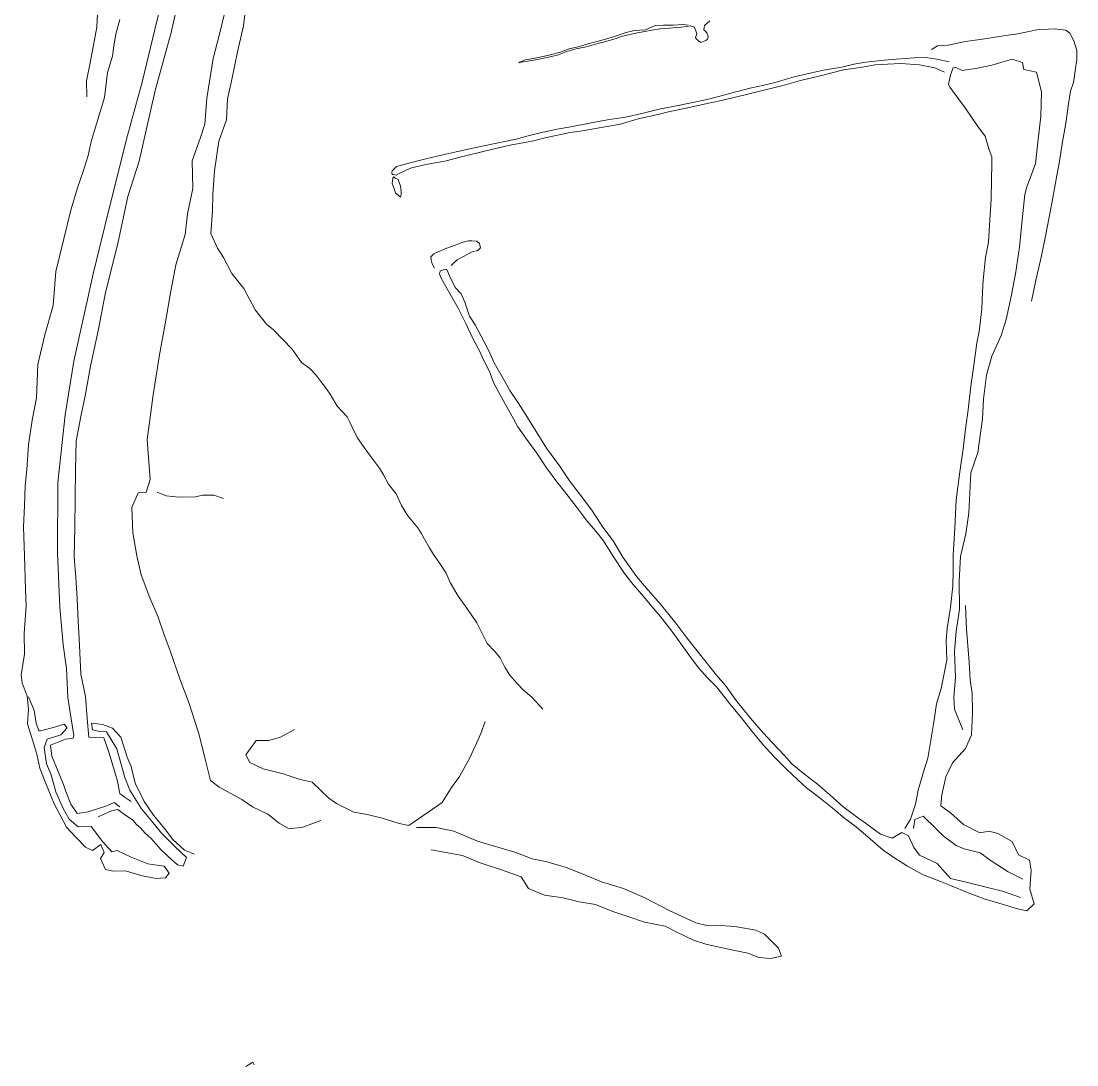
# Model space of a CAD drawing. Extents: x 683321 to 688873, y 7661944 to 7668387.
# Drawn here: x 687828.8 to 688066.7, y 7666614.6 to 7666849.9 of the extents above; entities that cross this region are included whole.
import ezdxf

# ---------------------------------------------------------------- set-up
doc = ezdxf.new("R2010")
doc.units = 0
doc.header["$MEASUREMENT"] = 0
doc.layers.add('01 CRESTA_Line', color=3, linetype='Continuous', lineweight=20)

msp = doc.modelspace()

# ---------------------------------------------------------------- linework, layer by layer
at = {"layer": '01 CRESTA_Line'}
for points in [[(687862.12, 7666861.08, 4263.63), (687858.92, 7666847.97, 4262.87), (687856.02, 7666836.08, 4262.18), (687852.77, 7666824.11, 4261.48), (687848.55, 7666807.3, 4260.5), (687844.99, 7666792.88, 4259.66), (687840.63, 7666773.26, 4258.33), (687838.7, 7666761.16, 4257.51), (687837.05, 7666745.86, 4256.52), (687836.93, 7666729.98, 4255.5), (687837.52, 7666717.81, 4254.72), (687838.22, 7666709.29, 4253.99), (687838.99, 7666703.95, 4253.52), (687839.33, 7666697.46, 4252.96), (687840.01, 7666692.64, 4252.55), (687840.67, 7666688.88, 4252.17), (687840.53, 7666688.28, 4252.92), (687838.8, 7666688.03, 4252.97), (687835.4, 7666686.67, 4252.99), (687835.72, 7666684.17, 4252.97), (687837.13, 7666680.76, 4252.93), (687838.28, 7666677.82, 4252.82), (687838.84, 7666676.22, 4252.77), (687840, 7666673.39, 4252.51), (687841.39, 7666671.28, 4252.47), (687843.83, 7666671.63, 4252.45), (687846.21, 7666672.38, 4252.51), (687848.08, 7666673.02, 4252.56), (687849.73, 7666673.77, 4252.5), (687850.99, 7666672.8, 4252.76)], [(687865.59, 7666860.71, 4263.73), (687862.59, 7666847.33, 4262.96), (687858.97, 7666834.23, 4262.2), (687855.36, 7666818.29, 4261.28), (687852.82, 7666810.32, 4260.81), (687850.53, 7666799.75, 4260.21), (687847.77, 7666788.7, 4259.18), (687846.19, 7666780.42, 4258.91), (687844.39, 7666772.13, 4258.34), (687843.23, 7666765.4, 4257.88), (687842.24, 7666760.76, 4257.56), (687841.14, 7666755.2, 4257.19), (687841.03, 7666748.66, 4256.75), (687840.98, 7666742.37, 4256.33), (687840.86, 7666735.63, 4255.86), (687840.69, 7666729.13, 4255.41), (687841.09, 7666724.45, 4255.09), (687841.37, 7666719.74, 4254.76), (687841.62, 7666714.71, 4254.41), (687841.94, 7666709.12, 4254.03), (687842.21, 7666702.67, 4253.52), (687843.29, 7666697.68, 4253.1), (687843.67, 7666692.72, 4252.68), (687843.99, 7666688.51, 4252.33), (687844.2, 7666688.5, 4252.66), (687845.6, 7666688.44, 4252.77), (687847.44, 7666688.35, 4252.68), (687848.64, 7666684.89, 4252.67), (687849.44, 7666682.1, 4252.74), (687850.46, 7666678.57, 4252.77), (687850.96, 7666676.12, 4252.73), (687851.01, 7666675.78, 4252.77), (687852.01, 7666675.05, 4252.71), (687853.56, 7666674.02, 4252.71)], [(687946.33, 7666694.81, 4271.23), (687943.89, 7666697.52, 4272.25), (687941.99, 7666699.09, 4273.1), (687940.45, 7666700.66, 4273.11), (687938.93, 7666702.49, 4273.17), (687937.8, 7666704.24, 4273.3), (687936.7, 7666706.35, 4272.69), (687935.54, 7666707.82, 4273.14), (687933.83, 7666709.6, 4273.36), (687932.34, 7666712.46, 4273.07), (687931.49, 7666714.29, 4273.11), (687930.19, 7666716.11, 4273.07), (687928.83, 7666718.1, 4273.02), (687927.26, 7666720.3, 4273.14), (687925.46, 7666723.38, 4273.08), (687924.53, 7666725.42, 4273.11), (687923.12, 7666727.65, 4273.09), (687921.69, 7666729.68, 4272.95), (687920.8, 7666731.19, 4273), (687919.66, 7666733.08, 4273.16), (687918.89, 7666734.45, 4272.92), (687918.19, 7666735.66, 4273.08), (687915.93, 7666738.37, 4273.43), (687914.51, 7666740.73, 4273.19), (687913.28, 7666743.3, 4273.3), (687911.59, 7666745.5, 4273.34), (687910.4, 7666747.64, 4273.21), (687909.5, 7666749.14, 4273.28), (687908.16, 7666750.88, 4273.4), (687906.93, 7666752.61, 4273.02), (687906.27, 7666753.5, 4273.14), (687904.62, 7666755.77, 4273.03), (687903.91, 7666757.25, 4273.08), (687902.83, 7666759.49, 4273.17), (687902.26, 7666760.67, 4273.24), (687900.02, 7666763.07, 4273.21), (687898.41, 7666765.8, 4273.48), (687897.39, 7666767.26, 4273.27), (687896.33, 7666768.67, 4273.14), (687895.2, 7666770.13, 4273.34), (687893.81, 7666771.54, 4273.28), (687891.94, 7666772.89, 4273.36), (687889.82, 7666775.93, 4273.14), (687885.61, 7666780.25, 4273.52), (687884.05, 7666781.55, 4273.53), (687881.54, 7666784.8, 4273.55), (687878.96, 7666789.61, 4273.75), (687876.26, 7666792.96, 4273.67), (687874.4, 7666796.59, 4273.45), (687873.05, 7666798.71, 4273.5), (687871.49, 7666802.01, 4273.28), (687871.92, 7666807.15, 4273.52), (687871.96, 7666810.8, 4273.59), (687872.38, 7666816.11, 4273.49), (687873.35, 7666822.77, 4273.92), (687875.08, 7666827.61, 4273.73), (687875.31, 7666832.34, 4273.79), (687876.18, 7666836.32, 4274.01), (687877.52, 7666842.95, 4273.84), (687878.87, 7666848.8, 4273.97), (687879.63, 7666854.94, 4274.01)], [(687846.02, 7666853.07, 4261.02), (687845.85, 7666848.5, 4261.04), (687845.07, 7666844.47, 4261.06), (687844.29, 7666840.44, 4261.08), (687843.51, 7666836.41, 4261.09), (687843.55, 7666832.83, 4260.26)], [(687874.61, 7666851.58, 4271.49), (687873.44, 7666846.89, 4271.59), (687872.08, 7666841.41, 4271.44), (687871.21, 7666836.28, 4271.92), (687870.63, 7666832.47, 4271.86), (687870.17, 7666826.66, 4272.34), (687869.1, 7666823.39, 4271.97), (687867.35, 7666818.35, 4271.53), (687867.45, 7666812.14, 4271.73), (687866.27, 7666806.42, 4271.91), (687865.75, 7666801.77, 4272.02), (687863.65, 7666794.9, 4271.71), (687862.35, 7666788.2, 4272.13), (687861.41, 7666782.5, 4272.07), (687859.95, 7666774.64, 4271.67), (687858.56, 7666765.61, 4271.74), (687857.18, 7666755.47, 4271.97), (687857.86, 7666746.57, 4271.93), (687856.92, 7666743.68, 4270.63), (687855.16, 7666743.57, 4269.08), (687853.69, 7666740.27, 4266.36), (687853.95, 7666734.55, 4265.09), (687854.82, 7666729.35, 4264.71), (687855.82, 7666725.04, 4264.55), (687857.77, 7666719.87, 4264.88), (687859.66, 7666715.55, 4264.95), (687860.93, 7666711.74, 4265.11), (687862.32, 7666707.94, 4265.16), (687864.51, 7666701.64, 4265.33), (687866.61, 7666696.11, 4265.35), (687868.41, 7666690.42, 4265.2), (687868.9, 7666689.04, 4265.14), (687870.3, 7666683.23, 4264.64), (687871.46, 7666678.74, 4264.98), (687873.43, 7666677.21, 4264.74), (687878.47, 7666674.41, 4264.99), (687880.93, 7666672.8, 4264.8), (687884.37, 7666671.12, 4264.79), (687886.9, 7666669.08, 4264.48), (687889.16, 7666667.85, 4265.04), (687892.25, 7666668.19, 4265.41), (687896.34, 7666669.69, 4265.67)], [(687851.03, 7666850.19, 4264.5), (687850.13, 7666846.9, 4264.34), (687849.65, 7666844.28, 4264.25), (687849.33, 7666841.96, 4264.21), (687848.2, 7666838.28, 4263.68), (687847.53, 7666832.66, 4263.47), (687845.85, 7666826.94, 4263.36), (687844.56, 7666822.76, 4262.96), (687843.88, 7666819.61, 4262.93), (687842.78, 7666815.96, 4262.81), (687841.48, 7666812.32, 4262.74), (687839.96, 7666807.25, 4261.8), (687838.4, 7666800.77, 4261.67), (687836.58, 7666793.45, 4261.11), (687835.96, 7666785.74, 4260.52), (687834.11, 7666779.13, 4260.24), (687832.55, 7666772.47, 4259.83), (687832.26, 7666764.99, 4258.95), (687831.24, 7666759.91, 4258.72), (687830.4, 7666754.36, 4258.28), (687830.09, 7666748.8, 4258.17), (687829.66, 7666745.1, 4257.72), (687829.49, 7666740.67, 4257.35), (687829.3, 7666735.89, 4256.74), (687829.55, 7666729.34, 4256.38), (687829.79, 7666721.86, 4255.82), (687829.91, 7666718.01, 4255.59), (687829.42, 7666711.88, 4254.94), (687829.5, 7666707.22, 4254.7), (687828.76, 7666702.57, 4254.26), (687829, 7666700.73, 4254.3), (687830.12, 7666697.74, 4254.03), (687830.43, 7666694.8, 4253.91), (687830.24, 7666691.51, 4253.65), (687831.57, 7666687.1, 4253.74), (687832.27, 7666684.63, 4253.85), (687832.99, 7666681.49, 4253.84), (687834.2, 7666678.42, 4253.74), (687836.19, 7666673.47, 4253.84), (687837.53, 7666670.94, 4253.86), (687838.97, 7666668.21, 4254.04), (687841.12, 7666665.98, 4254.2), (687843.28, 7666663.72, 4254.3), (687844.85, 7666662.97, 4254.45), (687846.72, 7666664.32, 4254.08), (687847.46, 7666662.5, 4255.22), (687846.69, 7666661.14, 4255.22), (687847.76, 7666658.66, 4255.55), (687849.42, 7666658.31, 4255.39), (687852.31, 7666658.35, 4255.83), (687855.71, 7666657.32, 4255.89), (687859.18, 7666656.63, 4256.05), (687861.33, 7666656.8, 4256.27), (687862.13, 7666657.81, 4256.55), (687861, 7666659.41, 4256.36), (687857.3, 7666659.97, 4256.08), (687853.58, 7666661.44, 4255.88), (687850.43, 7666662.92, 4255.63), (687849.21, 7666662.64, 4255.27), (687847.09, 7666664.96, 4254.31), (687844.53, 7666668.35, 4254.02), (687841.59, 7666668.26, 4254.04), (687839.63, 7666669.98, 4253.85), (687838.26, 7666672.41, 4253.74), (687836.58, 7666676.18, 4253.72), (687835.5, 7666679.99, 4253.73), (687834.49, 7666682.51, 4253.79), (687833.93, 7666686.18, 4253.64), (687834.63, 7666688.05, 4253.5), (687837.68, 7666689.03, 4253.5), (687839.14, 7666690.58, 4253.44), (687838.49, 7666691.43, 4253.44), (687836.28, 7666690.75, 4253.4), (687833.11, 7666689.89, 4253.54), (687832.76, 7666689.92, 4253.45), (687832.12, 7666691.64, 4253.45), (687831.68, 7666694.51, 4253.58), (687830.42, 7666697.61, 4253.83)], [(687984.01, 7666849.94, 4275.36), (687982.74, 7666848.88, 4275.35), (687982.6, 7666847.93, 4275.36), (687983.09, 7666847.52, 4275.36), (687983.38, 7666847.09, 4275.4), (687983.5, 7666846.74, 4275.47), (687983.57, 7666846.34, 4275.48), (687983.44, 7666845.82, 4275.5), (687983.11, 7666845.52, 4275.51), (687981.95, 7666845.01, 4275.51), (687981.46, 7666845.42, 4275.49), (687981.23, 7666845.61, 4275.45), (687981, 7666845.81, 4275.45), (687980.75, 7666846.2, 4275.44), (687981.07, 7666846.99, 4275.46), (687980.96, 7666847.19, 4275.37), (687980.52, 7666848.46, 4275.5), (687979.52, 7666848.77, 4275.51), (687978.86, 7666848.64, 4275.46), (687977.41, 7666848.49, 4275.38), (687974.91, 7666848.28, 4275.43), (687972.78, 7666848.1, 4275.35), (687970.93, 7666847.8, 4275.36), (687968.88, 7666847.43, 4275.28), (687966.95, 7666847.04, 4275.33), (687963.98, 7666846.37, 4274.99), (687963.29, 7666846.13, 4274.8), (687961.37, 7666845.47, 4274.53), (687958.22, 7666844.65, 4274.13), (687956.08, 7666844.1, 4273.84), (687953.89, 7666843.62, 4273.55), (687951.73, 7666842.98, 4273.25), (687949.87, 7666842.28, 4272.98), (687948.03, 7666841.84, 4272.67), (687945.88, 7666841.34, 4272.47), (687943.84, 7666840.98, 4272.35), (687941.12, 7666840.55, 4272.04), (687940.91, 7666840.48, 4271.94), (687941.11, 7666840.64, 4272.08), (687941.65, 7666840.86, 4272.21), (687942.39, 7666841.17, 4272.17), (687944.13, 7666841.46, 4272.35), (687946.02, 7666841.78, 4272.42), (687948.01, 7666842.29, 4272.72), (687950.29, 7666842.88, 4273.03), (687952.24, 7666843.58, 4273.25), (687954.57, 7666844.12, 4273.62), (687956.53, 7666844.73, 4273.86), (687958.79, 7666845.35, 4274.18), (687960.97, 7666845.97, 4274.49), (687962.95, 7666846.56, 4274.8), (687965.14, 7666847.28, 4275.1), (687966.92, 7666847.77, 4275.36), (687969.45, 7666847.92, 4275.3), (687971.65, 7666848.84, 4275.4), (687973.54, 7666848.94, 4275.4), (687975.68, 7666848.92, 4275.34), (687977.91, 7666849.07, 4275.46), (687979.12, 7666848.98, 4275.41)], [(688066.7, 7666841.22, 4272.01), (688066.68, 7666843.21, 4271.99), (688066.03, 7666845.41, 4271.97), (688065.13, 7666847.16, 4271.82), (688064.22, 7666847.85, 4271.82), (688061.74, 7666848.09, 4271.73), (688060.31, 7666848.01, 4271.76), (688057.65, 7666847.86, 4271.73), (688053.41, 7666847.03, 4271.58), (688050.66, 7666846.62, 4271.61), (688045.44, 7666845.76, 4271.66), (688041.58, 7666845.26, 4271.84), (688037.7, 7666844.41, 4272.05), (688035.31, 7666844.29, 4272.25), (688033.92, 7666843.44, 4272.27)], [(688036.9, 7666838.37, 4273.29), (688034.69, 7666839.31, 4273.28), (688031.26, 7666840.01, 4273.37), (688027.01, 7666840.32, 4273.49), (688024.01, 7666840.17, 4273.55), (688021.2, 7666840, 4273.6), (688018.42, 7666839.49, 4273.64), (688014.11, 7666838.87, 4273.7), (688008.56, 7666837.42, 4273.76), (688004.38, 7666836.47, 4273.87), (688000.23, 7666835.29, 4273.87), (687996.15, 7666834.32, 4273.9), (687991.92, 7666833.26, 4273.88), (687986.26, 7666831.88, 4273.83), (687983.35, 7666831.29, 4273.8), (687979.02, 7666830.34, 4273.75), (687974.95, 7666829.47, 4273.77), (687972.25, 7666828.81, 4273.76), (687967.84, 7666827.81, 4273.76), (687963.84, 7666826.66, 4273.7), (687959.48, 7666825.89, 4273.68), (687955.27, 7666825.16, 4273.71), (687952.49, 7666824.73, 4273.69), (687946.86, 7666823.57, 4273.65), (687944.25, 7666822.91, 4273.54), (687938.97, 7666821.91, 4273.49), (687933.5, 7666820.6, 4273.56), (687928, 7666819.28, 4273.6), (687924.24, 7666818.32, 4273.55), (687920.35, 7666817.61, 4273.64), (687917.71, 7666817, 4273.64), (687916.55, 7666816.69, 4273.64), (687913.8, 7666815.43, 4273.75), (687913.31, 7666815.14, 4273.73), (687912.72, 7666815.27, 4273.63), (687912.42, 7666815.31, 4273.61), (687912.34, 7666815.68, 4273.78), (687912.37, 7666816.11, 4273.78), (687913.36, 7666817.07, 4273.69), (687917.29, 7666818.12, 4273.73), (687919.96, 7666818.8, 4273.68), (687923.81, 7666819.69, 4273.65), (687926.5, 7666820.36, 4273.63), (687930.89, 7666821.29, 4273.64), (687934.84, 7666822.13, 4273.65), (687940.34, 7666823.24, 4273.71), (687943.04, 7666824, 4273.66), (687945.72, 7666824.66, 4273.68), (687949.93, 7666825.6, 4273.65), (687952.67, 7666826.01, 4273.72), (687956.89, 7666826.89, 4273.71), (687960.95, 7666827.63, 4273.8), (687964.96, 7666828.21, 4273.78), (687968.98, 7666829.13, 4273.72), (687972.85, 7666830.11, 4273.8), (687976.86, 7666830.88, 4273.79), (687980.85, 7666831.68, 4273.81), (687983.67, 7666832.28, 4273.81), (687986.54, 7666833.03, 4273.85), (687989.24, 7666833.78, 4273.83), (687993.38, 7666834.85, 4273.85), (687996.22, 7666835.44, 4273.92), (687998.95, 7666836.1, 4273.9), (688002.95, 7666837.33, 4273.86), (688006.92, 7666838.21, 4273.84), (688009.62, 7666838.84, 4273.76), (688013.71, 7666839.5, 4273.71), (688016.46, 7666840.13, 4273.7), (688019.15, 7666840.59, 4273.66), (688023.23, 7666841.04, 4273.59), (688026, 7666841.31, 4273.5), (688030.02, 7666841.62, 4273.42), (688032.55, 7666841.67, 4273.34), (688035.11, 7666841.29, 4273.28), (688037.91, 7666840.7, 4273.3)], [(688027.92, 7666667.91, 4272.57), (688029.18, 7666669.98, 4272.81), (688030.29, 7666673.35, 4273.22), (688030.9, 7666676.53, 4273.23), (688032.14, 7666680.64, 4273.21), (688033.07, 7666683.78, 4273.14), (688034.35, 7666691.44, 4273.31), (688035.07, 7666696.03, 4273.21), (688036.1, 7666699.42, 4272.9), (688037.37, 7666705.87, 4273.35), (688037.27, 7666710.33, 4273.46), (688037.5, 7666712.97, 4273.51), (688038.18, 7666717.79, 4273.48), (688038.71, 7666722.54, 4273.88), (688038.79, 7666725.89, 4273.88), (688038.8, 7666729.49, 4273.91), (688039.22, 7666735.61, 4273.96), (688039.5, 7666741.94, 4274.02), (688040.35, 7666748.29, 4273.99), (688041.04, 7666753.44, 4274.05), (688041.68, 7666758.49, 4274.04), (688042.23, 7666762.25, 4273.97), (688042.77, 7666767.59, 4273.99), (688043.45, 7666772.34, 4274.08), (688044.17, 7666777.36, 4274.18), (688044.67, 7666779.93, 4274.27), (688045.24, 7666784.99, 4274.34), (688045.44, 7666788.85, 4274.45), (688045.59, 7666791.48, 4274.47), (688046.14, 7666796.59, 4274.52), (688046.76, 7666800.06, 4274.49), (688046.98, 7666803.91, 4274.42), (688047.35, 7666809.65, 4274.29), (688047.49, 7666814.24, 4274.16), (688047.5, 7666817.49, 4274.16), (688047.5, 7666819.26, 4274.05), (688046.93, 7666820.82, 4274.12), (688046.02, 7666823.91, 4274.11), (688044.6, 7666825.84, 4274.13), (688043.24, 7666827.8, 4274.06), (688041.34, 7666830.54, 4273.98), (688039.94, 7666832.41, 4274.01), (688038.12, 7666834.87, 4273.89), (688037.74, 7666835.58, 4273.88), (688038.22, 7666837.76, 4273.88), (688038.85, 7666839.31, 4273.62), (688039.41, 7666839.41, 4273.58), (688040.88, 7666838.75, 4273.8), (688044.32, 7666839.28, 4273.54), (688047.51, 7666839.93, 4273.59), (688052.13, 7666841.29, 4273.6), (688054.45, 7666840.55, 4273.84), (688054.77, 7666838.99, 4273.72), (688057.63, 7666838.39, 4274.29), (688058.73, 7666833.93, 4273.99), (688058.59, 7666828.4, 4274.16), (688057.88, 7666822.56, 4274.45), (688057.36, 7666817.71, 4274.4), (688055.4, 7666812.55, 4274.64), (688054.99, 7666810.8, 4273.94), (688054.4, 7666805.05, 4274.56), (688053.77, 7666798.88, 4275.01), (688052.9, 7666792.89, 4275.06), (688051.99, 7666788.17, 4274.99), (688050.76, 7666782.62, 4275.3), (688049.6, 7666779, 4275.05), (688047.5, 7666774.38, 4274.66), (688046.34, 7666770.07, 4274.79), (688045.64, 7666764.63, 4274.57), (688045.43, 7666760.22, 4274.57), (688044.39, 7666752.64, 4275.55), (688042.8, 7666748.05, 4275.11), (688042.33, 7666739.04, 4275.22), (688041.7, 7666734.28, 4274.38), (688040.44, 7666729.17, 4274.22), (688040.18, 7666723.65, 4273.98), (688040.21, 7666717.24, 4273.55), (688039.47, 7666712.4, 4274.28), (688039.11, 7666707.8, 4273.96), (688039.31, 7666701.97, 4273.83), (688038.96, 7666697.52, 4273.55), (688039.11, 7666694.81, 4273.88), (688040.99, 7666690.15, 4273.71)], [(688056.48, 7666786.77, 4272.95), (688057.48, 7666791.48, 4272.93), (688058.55, 7666796.26, 4272.92), (688059.54, 7666801.01, 4272.89), (688060.46, 7666805.69, 4272.84), (688061.27, 7666810.06, 4272.79), (688062.04, 7666814.25, 4272.71), (688062.76, 7666818.3, 4272.67), (688063.41, 7666822.23, 4272.6), (688064.18, 7666826.89, 4272.58), (688064.84, 7666831.24, 4272.52), (688065.24, 7666834.08, 4272.38), (688065.97, 7666836.01, 4272.27), (688066.34, 7666838.67, 4272.14), (688066.7, 7666841.22, 4272.01)], [(687921.89, 7666794.21, 4273.28), (687921.41, 7666795.18, 4273.37), (687921.16, 7666796.07, 4273.36), (687921.08, 7666796.77, 4273.32), (687921.74, 7666797.43, 4273.41), (687922.78, 7666797.89, 4273.43), (687924.5, 7666798.65, 4273.42), (687926.57, 7666799.4, 4273.46), (687928.09, 7666799.95, 4273.48), (687929.61, 7666800.38, 4273.45), (687930.36, 7666800.38, 4273.53), (687931.47, 7666800.27, 4273.53), (687932.1, 7666799.71, 4273.57), (687932.28, 7666798.78, 4273.51), (687931.7, 7666798.14, 4273.57), (687930.45, 7666797.84, 4273.34), (687928.43, 7666796.85, 4273.38), (687927.05, 7666796.08, 4273.28), (687926.17, 7666795.22, 4273.23), (687925.66, 7666794.78, 4273.39)], [(688054, 7666652.39, 4272.47), (688049.92, 7666653.75, 4272.2), (688047.48, 7666654.39, 4272.03), (688041.78, 7666655.81, 4272.1), (688038.22, 7666656.6, 4272.16), (688035.21, 7666660.04, 4272.16), (688031.26, 7666661.87, 4272.23), (688029.98, 7666663.59, 4272.3), (688028.75, 7666666.26, 4272.39), (688027.21, 7666667, 4272.39), (688025.05, 7666665.72, 4272.36), (688022.47, 7666666.59, 4272.34), (688019.59, 7666668.74, 4272.48), (688016.97, 7666670.61, 4272.64), (688013.94, 7666672.88, 4272.58), (688011, 7666675.47, 4272.59), (688008.27, 7666677.88, 4272.72), (688005.3, 7666680.12, 4272.82), (688002.53, 7666682.37, 4272.78), (688000.71, 7666684.44, 4272.94), (687998.05, 7666687.32, 4272.99), (687996.02, 7666689.47, 4272.96), (687993.08, 7666692.85, 4273.04), (687989.9, 7666696.78, 4273.12), (687987.48, 7666700.11, 4273.36), (687985.46, 7666702.48, 4273.37), (687982.22, 7666706.52, 4273.34), (687978.82, 7666710.91, 4273.37), (687976.33, 7666714.21, 4273.45), (687972.86, 7666718.44, 4273.56), (687970.07, 7666721.61, 4273.65), (687967.51, 7666724.62, 4273.62), (687964.39, 7666729.03, 4273.77), (687962.16, 7666732.72, 4273.84), (687959.83, 7666735.82, 4273.87), (687957.38, 7666739.64, 4273.86), (687954.83, 7666742.99, 4273.97), (687952.33, 7666746.29, 4273.9), (687950.08, 7666749.66, 4273.88), (687947.14, 7666753.62, 4273.84), (687944.81, 7666757.4, 4273.86), (687942.87, 7666760.52, 4274), (687940.78, 7666763.83, 4273.89), (687938.89, 7666766.61, 4273.96), (687937.39, 7666769.31, 4273.94), (687935.34, 7666772.82, 4273.96), (687934.17, 7666775.56, 4273.91), (687933.15, 7666777.61, 4273.99), (687931.11, 7666781.38, 4273.96), (687929.85, 7666783.34, 4273.97), (687928.79, 7666786.53, 4273.96), (687927.9, 7666788.41, 4273.93), (687926.62, 7666789.79, 4273.98), (687925.27, 7666792.46, 4274.04), (687924.73, 7666793.9, 4273.85), (687924.48, 7666793.93, 4273.99), (687923.67, 7666793.7, 4274.01), (687923.24, 7666793.51, 4274.09), (687923.05, 7666792.93, 4274.03), (687923.34, 7666792.05, 4274.03), (687924.45, 7666790.05, 4274.01), (687925.73, 7666787.79, 4274.12), (687927.27, 7666785.14, 4274.16), (687928.97, 7666781.68, 4274.1), (687930.64, 7666778.2, 4274.01), (687931.98, 7666775.71, 4274.02), (687933.13, 7666773.21, 4273.98), (687934.3, 7666770.87, 4274.07), (687935.23, 7666768.45, 4274), (687936.43, 7666766.15, 4273.96), (687937.91, 7666763.45, 4274.05), (687939.73, 7666760.26, 4273.99), (687940.69, 7666758.42, 4274), (687942.48, 7666755.88, 4273.99), (687944.96, 7666752.5, 4273.96), (687947.19, 7666749.21, 4273.89), (687949.53, 7666746.02, 4273.8), (687951.53, 7666743.47, 4273.87), (687953.86, 7666740.46, 4273.91), (687956.34, 7666737.16, 4273.86), (687958.31, 7666734.94, 4273.92), (687959.98, 7666732.72, 4273.85), (687962.14, 7666729.32, 4273.82), (687964.77, 7666725.35, 4273.66), (687966.7, 7666722.91, 4273.74), (687969.09, 7666720.14, 4273.64), (687970.91, 7666717.9, 4273.62), (687972.77, 7666715.78, 4273.53), (687975.42, 7666712.4, 4273.54), (687977.74, 7666709.17, 4273.42), (687979.59, 7666706.55, 4273.4), (687981.5, 7666704.06, 4273.42), (687983.47, 7666701.87, 4273.37), (687985.48, 7666699.81, 4273.27), (687986.62, 7666698.38, 4273.31), (687988.46, 7666696.02, 4273.26), (687991.04, 7666692.9, 4273.09), (687993.54, 7666689.79, 4273.04), (687995.96, 7666686.75, 4272.99), (687998.47, 7666684.05, 4272.86), (688001.32, 7666681.2, 4272.84), (688003.84, 7666678.85, 4272.84), (688005.8, 7666677.06, 4272.8), (688008.19, 7666675.23, 4272.75), (688011.93, 7666672.29, 4272.54), (688014.37, 7666670.15, 4272.66), (688016.97, 7666668.27, 4272.63), (688020.16, 7666665.47, 4272.6), (688023.03, 7666663.04, 4272.51), (688025.42, 7666661.35, 4272.52), (688028.54, 7666659.38, 4272.45), (688031.87, 7666657.54, 4272.38), (688035.22, 7666656.27, 4272.28), (688038.2, 7666655.06, 4272.28), (688042.17, 7666653.41, 4272.17), (688045.77, 7666652.03, 4272.34), (688050.42, 7666650.73, 4272.4), (688053.03, 7666649.91, 4272.51), (688055.39, 7666649.35, 4272.6), (688057.09, 7666650.95, 4272.49), (688056.12, 7666654.25, 4272.92), (688056.4, 7666658.54, 4273.28), (688056, 7666660.75, 4273.36), (688053.57, 7666662, 4273.17), (688052.15, 7666665, 4273.33), (688048.91, 7666666.76, 4272.9), (688046.92, 7666667.33, 4272.97), (688044.84, 7666666.91, 4273.22), (688041.16, 7666668.82, 4273.11), (688038.18, 7666671.46, 4273.1), (688036, 7666672.98, 4272.98), (688036.27, 7666675.47, 4273.3), (688037.17, 7666679.54, 4273.3), (688038.68, 7666682.69, 4273.86), (688041.57, 7666685.95, 4273.38), (688042.94, 7666689.04, 4273.75), (688043.18, 7666693.97, 4273.89), (688043.07, 7666698.36, 4273.74), (688042.65, 7666701.42, 4273.72), (688042.42, 7666705.41, 4273.34), (688041.85, 7666712.8, 4273.42), (688041.62, 7666718.19, 4273.4)], [(687859.4, 7666743.69, 4270.99), (687861.43, 7666742.88, 4271.18), (687864.34, 7666742.59, 4271.4), (687868.08, 7666742.63, 4271.13), (687869.66, 7666743.05, 4271.19), (687872.2, 7666743.01, 4271.2), (687874.38, 7666742.28, 4271.06)], [(687867.81, 7666662.12, 4254.65), (687865.62, 7666663.02, 4254.29), (687862.95, 7666665.46, 4253.88), (687861.09, 7666667.92, 4253.68), (687858.63, 7666670.9, 4253.53), (687856.48, 7666673.96, 4253.3), (687854.47, 7666678.11, 4253.32), (687853.55, 7666681.86, 4253.37), (687852.68, 7666684.01, 4253.29), (687851.21, 7666688.46, 4253.25), (687849.34, 7666690.53, 4253.2), (687847.2, 7666691.34, 4253.29), (687844.66, 7666691.63, 4253.02), (687844.86, 7666690.16, 4253.18), (687846.47, 7666689.78, 4253.28), (687848.04, 7666689.71, 4253.29), (687850.34, 7666685.87, 4253.16), (687850.92, 7666683.69, 4253.31), (687852.13, 7666679.43, 4253.27), (687853.23, 7666676.56, 4253.47), (687855.9, 7666672.36, 4253.29), (687858.13, 7666669.66, 4253.56), (687860.4, 7666666.84, 4253.7), (687863.55, 7666663.68, 4254.04), (687866.06, 7666661.38, 4254.4), (687865.31, 7666659.41, 4254.6), (687864.01, 7666659.72, 4254.52), (687861.81, 7666661.66, 4254.19), (687860.15, 7666663.21, 4253.98), (687858.04, 7666665.62, 4253.65), (687856.64, 7666666.93, 4253.58), (687855.7, 7666668.05, 4253.61), (687854.76, 7666668.84, 4253.46), (687853.92, 7666669.76, 4253.39), (687851.8, 7666671.3, 4253.1), (687850.59, 7666672.2, 4252.96), (687849.17, 7666671.88, 4253.14), (687846.15, 7666670.55, 4253.08)], [(687933.38, 7666692.03, 4271.28), (687932.35, 7666689.28, 4271.2), (687931.44, 7666687.26, 4271.36), (687929.9, 7666683.81, 4271.47), (687928.84, 7666681.92, 4271.36), (687927.56, 7666679.65, 4271.48), (687925.73, 7666677.15, 4271.45), (687923.69, 7666673.74, 4271.31), (687916.18, 7666668.6, 4272.18), (687913.98, 7666669.05, 4271.63), (687909.88, 7666670.3, 4271.71), (687906.35, 7666671.11, 4271.66), (687903.75, 7666671.6, 4271.29), (687899.82, 7666673.55, 4272.31), (687898.1, 7666674.75, 4272.64), (687894.38, 7666678.31, 4272.53), (687891.64, 7666678.97, 4270.73), (687887.85, 7666680.25, 4270.07), (687883.35, 7666681.34, 4269.99), (687880.33, 7666682.79, 4269.51), (687879.41, 7666684.5, 4270.3), (687881.77, 7666687.73, 4270.53), (687884.5, 7666687.76, 4271.07), (687887.24, 7666688.5, 4271.47), (687890.36, 7666690.21, 4272.37)], [(688029.9, 7666667.92, 4272.47), (688030.16, 7666669.94, 4272.65), (688032.04, 7666670.71, 4272.56), (688034.94, 7666667.89, 4272.38), (688036.59, 7666666.27, 4272.31), (688039.5, 7666664.09, 4272.35), (688041.3, 7666663.34, 4272.87), (688044.9, 7666662.39, 4273.61), (688047.4, 7666660.62, 4273.64), (688051.21, 7666658.1, 4273.93), (688054.53, 7666656.46, 4272.57)], [(687917.88, 7666668.12, 4272.88), (687922.28, 7666668.1, 4272.71), (687926.28, 7666667.3, 4272.7), (687931.6, 7666665.07, 4272.28), (687940.26, 7666662.49, 4272.35), (687943.9, 7666661.06, 4272.36), (687947.31, 7666660.41, 4271.96), (687951.6, 7666659.13, 4272.21), (687955.09, 7666657.76, 4271.99), (687959.54, 7666655.9, 4271.93), (687964.49, 7666654.35, 4271.85), (687969.33, 7666652.24, 4271.96), (687974.82, 7666649.43, 4271.55), (687980.82, 7666646.66, 4271.62), (687983.28, 7666646.06, 4271.4), (687985.34, 7666646.15, 4270.87), (687989.61, 7666645.84, 4270.7), (687994.31, 7666645, 4270.4), (687996.3, 7666644.08, 4269.82), (687999.48, 7666640.93, 4269.42), (688000.1, 7666639.12, 4269.23), (687997.66, 7666638.58, 4269.1), (687995, 7666638.82, 4269.16), (687992.52, 7666639.77, 4268.56), (687987.45, 7666640.84, 4268.51), (687983.1, 7666641.84, 4268.49), (687980.28, 7666642.77, 4268.38), (687976.53, 7666644.54, 4268.69), (687973.88, 7666645.91, 4268.71), (687969.29, 7666646.8, 4268.44), (687965.7, 7666647.98, 4268.59), (687962.13, 7666649.21, 4268.76), (687958.24, 7666650.76, 4268.2), (687954.54, 7666651.34, 4267.8), (687950.9, 7666652.26, 4267.7), (687946.71, 7666652.89, 4267.68), (687943.09, 7666654.4, 4268.09), (687941.47, 7666657.04, 4269.57), (687936.78, 7666658.69, 4269.75), (687931.76, 7666660.3, 4269.78), (687928.23, 7666661.83, 4270.18), (687921.18, 7666663.12, 4269.93)], [(687881.29, 7666614.61, 4257.35), (687881, 7666615.24, 4257.23), (687879.43, 7666614.29, 4257.08)]]:
    msp.add_polyline3d(points, dxfattribs=at)
msp.add_polyline3d([(687914.26, 7666810.19, 4273.39), (687914.43, 7666810.82, 4273.33), (687914.38, 7666811.58, 4273.38), (687914.23, 7666812.66, 4273.21), (687913.71, 7666814.18, 4273.25), (687913.06, 7666814.5, 4273.33), (687912.73, 7666814.73, 4273.42), (687912.5, 7666814.45, 4273.3), (687912.39, 7666813.35, 4273.28), (687913.14, 7666811.13, 4273.3)], close=True, dxfattribs=at)

doc.saveas('drawing.dxf')
